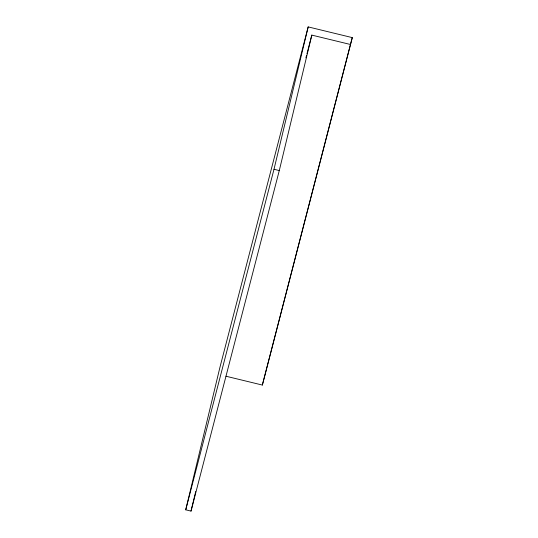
<?xml version="1.0" encoding="UTF-8"?>
<svg xmlns="http://www.w3.org/2000/svg" width="538" height="538" viewBox="0 0 538 538"><rect width="100%" height="100%" fill="white"/><g stroke="black" fill="none" stroke-linecap="round" stroke-linejoin="round"><path stroke-width="0.81" d="M350.615 44.526L311.811 35.105L279.283 170.573L191.017 511.1L185.724 509.816L219.907 367.427L308.18 26.9L352.276 37.613L262.349 385.06L225.967 376.223M191.017 511.1L195.718 491.517M185.724 509.816L273.997 169.282L308.18 26.9M262.349 385.06L352.276 37.613M305.907 57.855L306.539 55.421M306.963 53.793L311.811 35.105M273.997 169.282L279.283 170.573"/></g></svg>
